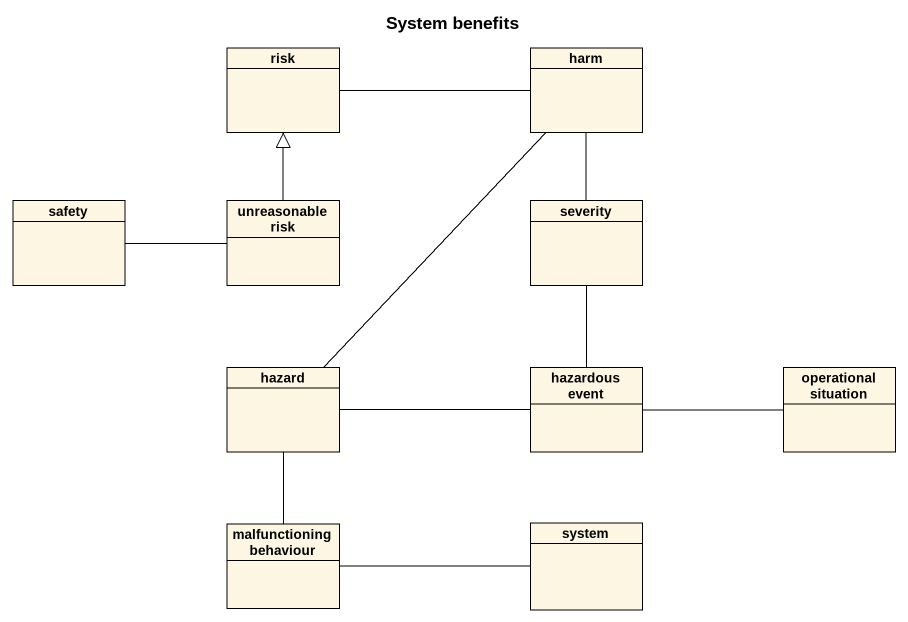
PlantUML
@startuml
title System benefits
hide circle
hide empty members
class risk
class harm
class safety
class "unreasonable risk" as unreasonable_risk
class severity
class hazard
class "hazardous event" as hazardous_event
class "operational situation" as operational_situation
class "malfunctioning behaviour" as malfunctioning_behaviour
class system
risk -right- harm
safety -right- unreasonable_risk
unreasonable_risk -up-|> risk
severity -up- harm
severity -- hazardous_event
hazard -up- harm
hazard -- malfunctioning_behaviour
hazardous_event -left- hazard
hazardous_event -right- operational_situation
system -left- malfunctioning_behaviour
@enduml
